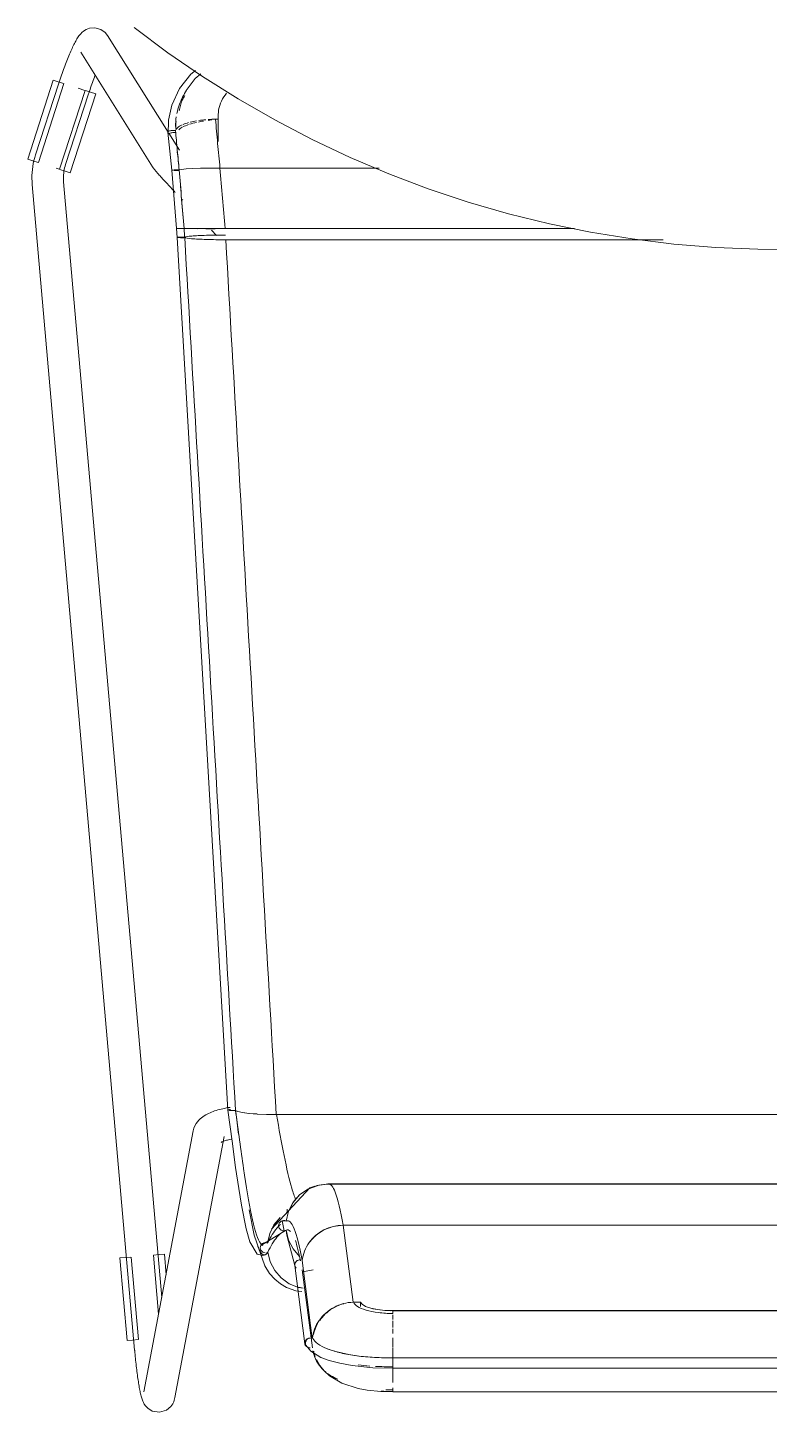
# Model space of a CAD drawing. Header units: millimetres. Extents: x 155927 to 295199, y -4084 to 97293.
# Drawn here: x 159462 to 159744, y 24666 to 25192 of the extents above; entities that cross this region are included whole.
import ezdxf

# ---------------------------------------------------------------- set-up
doc = ezdxf.new("R2010")
doc.units = ezdxf.units.MM
doc.header["$MEASUREMENT"] = 0
doc.layers.add('I-FURN', color=8, linetype='CONTINUOUS', lineweight=9)

msp = doc.modelspace()

# ---------------------------------------------------------------- linework, layer by layer
at = {"layer": 'I-FURN'}
for p, q in [((159481.79, 25189.22), (159481.51, 25188.83)), ((159482.1, 25189.62), (159481.79, 25189.22)), ((159482.47, 25190.05), (159482.1, 25189.62)), ((159482.93, 25190.51), (159482.47, 25190.05)), ((159483.56, 25191.03), (159482.93, 25190.51)), ((159484.48, 25191.6), (159483.56, 25191.03)), ((159485.86, 25192.12), (159484.48, 25191.6)), ((159487.83, 25192.29), (159485.86, 25192.12)), ((159490.06, 25191.71), (159487.83, 25192.29)), ((159491.79, 25190.48), (159490.06, 25191.71)), ((159491.79, 25190.48), (159492.68, 25189.36)), ((159515.72, 25152.6), (159492.68, 25189.36)), ((159502.83, 25192.38), (159515.64, 25182.81)), ((159478.92, 25183.92), (159478.68, 25183.37)), ((159479.16, 25184.44), (159478.92, 25183.92)), ((159479.4, 25184.95), (159479.16, 25184.44)), ((159479.63, 25185.44), (159479.4, 25184.95)), ((159479.86, 25185.92), (159479.63, 25185.44)), ((159480.09, 25186.37), (159479.86, 25185.92)), ((159480.32, 25186.82), (159480.09, 25186.37)), ((159480.55, 25187.24), (159480.32, 25186.82)), ((159480.78, 25187.65), (159480.55, 25187.24)), ((159481.01, 25188.05), (159480.78, 25187.65)), ((159481.26, 25188.44), (159481.01, 25188.05)), ((159481.51, 25188.83), (159481.26, 25188.44)), ((159476.69, 25178.44), (159476.43, 25177.76)), ((159476.94, 25179.11), (159476.69, 25178.44)), ((159477.2, 25179.76), (159476.94, 25179.11)), ((159477.45, 25180.4), (159477.2, 25179.76)), ((159477.7, 25181.02), (159477.45, 25180.4)), ((159477.95, 25181.64), (159477.7, 25181.02)), ((159478.19, 25182.23), (159477.95, 25181.64)), ((159478.44, 25182.81), (159478.19, 25182.23)), ((159478.68, 25183.37), (159478.44, 25182.81)), ((159482.51, 25182.99), (159509.82, 25139.41)), ((159515.64, 25182.81), (159528.83, 25173.75)), ((159474.91, 25173.5), (159474.66, 25172.77)), ((159475.16, 25174.23), (159474.91, 25173.5)), ((159475.42, 25174.95), (159475.16, 25174.23)), ((159475.67, 25175.67), (159475.42, 25174.95)), ((159475.92, 25176.38), (159475.67, 25175.67)), ((159476.18, 25177.07), (159475.92, 25176.38)), ((159476.43, 25177.76), (159476.18, 25177.07)), ((159487.65, 25173.48), (159487.41, 25172.85)), ((159487.88, 25174.1), (159487.65, 25173.48)), ((159524.31, 25174.69), (159519.97, 25169.16)), ((159526.06, 25176.09), (159524.31, 25174.69)), ((159528.12, 25174.76), (159526.04, 25173.02)), ((159528.83, 25173.75), (159542.38, 25165.23)), ((159462.31, 25142.39), (159472, 25172.39)), ((159474.02, 25170.84), (159465.31, 25144.02)), ((159466.36, 25141.08), (159476.04, 25171.09)), ((159472, 25172.39), (159473.95, 25171.76)), ((159473.95, 25171.76), (159475.93, 25171.13)), ((159474.17, 25171.29), (159474.02, 25170.84)), ((159474.42, 25172.03), (159474.17, 25171.29)), ((159474.66, 25172.77), (159474.42, 25172.03)), ((159484.11, 25168.48), (159474.43, 25138.48)), ((159484.02, 25168.51), (159481.54, 25169.31)), ((159484.23, 25168.44), (159486.2, 25167.81)), ((159485.77, 25168.15), (159485.54, 25167.46)), ((159486, 25168.84), (159485.77, 25168.15)), ((159486.24, 25169.52), (159486, 25168.84)), ((159486.2, 25167.81), (159488.16, 25167.18)), ((159486.47, 25170.2), (159486.24, 25169.52)), ((159486.7, 25170.88), (159486.47, 25170.2)), ((159486.94, 25171.54), (159486.7, 25170.88)), ((159487.17, 25172.2), (159486.94, 25171.54)), ((159487.41, 25172.85), (159487.17, 25172.2)), ((159519.97, 25169.16), (159517.07, 25162.85)), ((159522.55, 25168.45), (159520.64, 25164.76)), ((159526.04, 25173.02), (159522.55, 25168.45)), ((159476.72, 25140.31), (159485.44, 25167.13)), ((159478.47, 25137.17), (159488.16, 25167.18)), ((159485.54, 25167.46), (159485.44, 25167.13)), ((159517.07, 25162.85), (159515.86, 25157.2)), ((159542.38, 25165.23), (159556.25, 25157.26)), ((159533.72, 25157.52), (159534.77, 25157.52)), ((159534.71, 25158.76), (159534.71, 25149.01)), ((159517.07, 25138.14), (159515.65, 25152.63)), ((159515.86, 25157.2), (159515.77, 25151.74)), ((159519.99, 25145.78), (159515.95, 25152.22)), ((159556.25, 25157.26), (159570.43, 25149.85)), ((159570.43, 25149.85), (159584.89, 25143.01)), ((159464.27, 25141.76), (159462.31, 25142.39)), ((159466.24, 25141.12), (159464.27, 25141.76)), ((159464.69, 25141.82), (159464.45, 25140.7)), ((159464.98, 25142.93), (159464.69, 25141.82)), ((159465.31, 25144.02), (159464.98, 25142.93)), ((159584.89, 25143.01), (159599.62, 25136.76)), ((159463.99, 25137.31), (159463.93, 25136.17)), ((159464.1, 25138.45), (159463.99, 25137.31)), ((159464.25, 25139.58), (159464.1, 25138.45)), ((159464.45, 25140.7), (159464.25, 25139.58)), ((159474.33, 25138.51), (159473.16, 25138.88)), ((159476.52, 25137.8), (159474.54, 25138.44)), ((159475.92, 25135.74), (159475.96, 25136.4)), ((159475.96, 25136.4), (159476.02, 25137.06)), ((159476.02, 25137.06), (159476.11, 25137.71)), ((159476.11, 25137.71), (159476.22, 25138.37)), ((159476.22, 25138.37), (159476.36, 25139.01)), ((159476.36, 25139.01), (159476.53, 25139.65)), ((159478.47, 25137.17), (159476.52, 25137.8)), ((159476.53, 25139.65), (159476.72, 25140.29)), ((159476.72, 25140.29), (159476.72, 25140.31)), ((159509.82, 25139.41), (159510.03, 25139.08)), ((159510.03, 25139.08), (159510.22, 25138.82)), ((159510.22, 25138.82), (159510.39, 25138.59)), ((159510.39, 25138.59), (159510.57, 25138.37)), ((159510.57, 25138.37), (159510.75, 25138.15)), ((159510.75, 25138.15), (159510.94, 25137.92)), ((159510.94, 25137.92), (159511.14, 25137.68)), ((159511.14, 25137.68), (159511.35, 25137.43)), ((159511.35, 25137.43), (159511.58, 25137.16)), ((159511.58, 25137.16), (159511.82, 25136.88)), ((159511.82, 25136.88), (159512.08, 25136.59)), ((159512.08, 25136.59), (159512.35, 25136.28)), ((159512.35, 25136.28), (159512.64, 25135.95)), ((159517.07, 25138.14), (159517.14, 25138.16)), ((159517.14, 25138.16), (159517.07, 25138.14)), ((159518.9, 25115.94), (159517.07, 25138.14)), ((159517.07, 25138.14), (159517.13, 25138.11)), ((159517.14, 25138.11), (159517.07, 25138.14)), ((159517.13, 25138.11), (159517.32, 25138.09)), ((159517.33, 25138.19), (159517.14, 25138.16)), ((159517.32, 25138.09), (159517.14, 25138.11)), ((159517.32, 25138.09), (159517.61, 25138.07)), ((159517.62, 25138.07), (159517.32, 25138.09)), ((159517.62, 25138.21), (159517.33, 25138.19)), ((159517.33, 25138.19), (159517.63, 25138.21)), ((159518.01, 25138.23), (159517.62, 25138.21)), ((159517.63, 25138.21), (159518.01, 25138.23)), ((159517.99, 25138.05), (159518.45, 25138.04)), ((159518.45, 25138.04), (159518, 25138.05)), ((159518.46, 25138.24), (159518.01, 25138.23)), ((159518.01, 25138.23), (159518.46, 25138.24)), ((159518.45, 25138.04), (159518.94, 25138.04)), ((159518.94, 25138.04), (159518.45, 25138.04)), ((159518.95, 25138.24), (159518.46, 25138.24)), ((159518.46, 25138.24), (159518.96, 25138.24)), ((159518.94, 25138.04), (159519.43, 25138.04)), ((159519.44, 25138.04), (159518.94, 25138.04)), ((159519.45, 25138.24), (159518.95, 25138.24)), ((159518.96, 25138.24), (159519.45, 25138.24)), ((159519.43, 25138.04), (159519.91, 25138.05)), ((159519.91, 25138.05), (159519.44, 25138.04)), ((159519.92, 25138.23), (159519.45, 25138.24)), ((159519.45, 25138.24), (159519.92, 25138.23)), ((159520.81, 25138.43), (159519.92, 25138.23)), ((159519.92, 25138.23), (159520.81, 25138.42)), ((159520.81, 25138.42), (159522.53, 25138.6)), ((159522.55, 25138.6), (159520.81, 25138.43)), ((159522.54, 25138.6), (159524.98, 25138.75)), ((159525.03, 25138.75), (159522.55, 25138.6)), ((159525.02, 25138.75), (159528.06, 25138.87)), ((159528.12, 25138.87), (159525.03, 25138.75)), ((159528.12, 25138.87), (159531.56, 25138.94)), ((159531.56, 25138.94), (159528.12, 25138.87)), ((159535.42, 25138.97), (159531.66, 25138.94)), ((159531.66, 25138.94), (159535.3, 25138.97)), ((159595.97, 25138.97), (159535.42, 25138.97)), ((159535.42, 25138.97), (159595.97, 25138.97)), ((159599.62, 25136.76), (159614.58, 25131.1)), ((159463.93, 25136.17), (159463.92, 25135.03)), ((159463.92, 25135.03), (159463.95, 25133.89)), ((159463.95, 25133.89), (159464.02, 25132.75)), ((159464.02, 25132.75), (159464.03, 25132.7)), ((159464.03, 25132.7), (159502.97, 24689.38)), ((159475.92, 25135.07), (159475.92, 25135.74)), ((159475.93, 25134.41), (159475.92, 25135.07)), ((159475.98, 25133.75), (159475.93, 25134.41)), ((159513.26, 24709.4), (159475.98, 25133.75)), ((159512.64, 25135.95), (159512.94, 25135.62)), ((159512.94, 25135.62), (159513.26, 25135.27)), ((159513.26, 25135.27), (159513.59, 25134.9)), ((159513.59, 25134.9), (159513.93, 25134.53)), ((159513.93, 25134.53), (159514.29, 25134.14)), ((159514.29, 25134.14), (159514.65, 25133.73)), ((159514.65, 25133.73), (159515.04, 25133.32)), ((159515.04, 25133.32), (159515.43, 25132.89)), ((159515.43, 25132.89), (159515.83, 25132.46)), ((159515.83, 25132.46), (159516.24, 25132.01)), ((159516.24, 25132.01), (159516.67, 25131.56)), ((159516.67, 25131.56), (159517.1, 25131.1)), ((159517.1, 25131.1), (159517.54, 25130.63)), ((159614.58, 25131.1), (159629.76, 25126.04)), ((159517.54, 25130.63), (159517.99, 25130.15)), ((159517.99, 25130.15), (159518.44, 25129.67)), ((159520.8, 25127.18), (159521.28, 25126.68)), ((159629.76, 25126.04), (159645.13, 25121.6)), ((159645.13, 25121.6), (159660.66, 25117.77)), ((159518.9, 25115.94), (159519.17, 25112.58)), ((159518.97, 25115.94), (159518.9, 25115.94)), ((159518.9, 25115.94), (159518.97, 25115.94)), ((159518.96, 25115.94), (159518.9, 25115.94)), ((159518.9, 25115.94), (159518.96, 25115.94)), ((159519.15, 25115.94), (159518.96, 25115.94)), ((159518.96, 25115.94), (159519.15, 25115.93)), ((159519.16, 25115.93), (159518.97, 25115.94)), ((159518.97, 25115.94), (159519.15, 25115.94)), ((159519.15, 25115.94), (159519.45, 25115.94)), ((159519.44, 25115.94), (159519.15, 25115.94)), ((159519.15, 25115.93), (159519.45, 25115.93)), ((159519.45, 25115.93), (159519.16, 25115.93)), ((159519.82, 25115.94), (159519.44, 25115.94)), ((159519.45, 25115.94), (159519.83, 25115.94)), ((159519.83, 25115.93), (159519.45, 25115.93)), ((159519.45, 25115.93), (159519.83, 25115.93)), ((159520.28, 25115.95), (159519.82, 25115.94)), ((159519.83, 25115.94), (159520.28, 25115.95)), ((159520.29, 25115.93), (159519.83, 25115.93)), ((159519.83, 25115.93), (159520.28, 25115.93)), ((159520.28, 25115.95), (159520.77, 25115.95)), ((159520.77, 25115.95), (159520.28, 25115.95)), ((159520.28, 25115.93), (159520.77, 25115.93)), ((159520.78, 25115.93), (159520.29, 25115.93)), ((159520.77, 25115.95), (159521.27, 25115.95)), ((159521.26, 25115.95), (159520.77, 25115.95)), ((159520.77, 25115.93), (159521.27, 25115.93)), ((159521.27, 25115.93), (159520.78, 25115.93)), ((159521.74, 25115.94), (159521.26, 25115.95)), ((159521.27, 25115.95), (159521.74, 25115.94)), ((159521.74, 25115.93), (159521.27, 25115.93)), ((159521.27, 25115.93), (159521.74, 25115.93)), ((159521.74, 25115.94), (159522.63, 25115.96)), ((159522.62, 25115.96), (159521.74, 25115.94)), ((159524.37, 25115.97), (159522.62, 25115.96)), ((159522.63, 25115.96), (159524.37, 25115.97)), ((159524.39, 25115.9), (159522.64, 25115.92)), ((159522.64, 25115.92), (159524.39, 25115.9)), ((159524.37, 25115.97), (159526.87, 25115.98)), ((159526.87, 25115.98), (159524.37, 25115.97)), ((159526.89, 25115.89), (159524.39, 25115.9)), ((159524.39, 25115.9), (159526.89, 25115.89)), ((159530.01, 25115.99), (159526.87, 25115.98)), ((159526.88, 25115.98), (159530, 25115.99)), ((159530.01, 25115.99), (159533.57, 25116)), ((159533.57, 25116), (159530.01, 25115.99)), ((159533.57, 25115.88), (159530.01, 25115.88)), ((159530.01, 25115.88), (159533.57, 25115.88)), ((159532.22, 25115.32), (159534.14, 25113.33)), ((159533.57, 25116), (159537.36, 25116)), ((159537.36, 25116), (159533.57, 25116)), ((159537.36, 25116), (159670.19, 25116)), ((159670.19, 25116), (159537.36, 25116)), ((159660.66, 25117.77), (159676.34, 25114.57)), ((159519.24, 25112.61), (159519.17, 25112.58)), ((159538.46, 24780.67), (159519.17, 25112.58)), ((159519.17, 25112.58), (159519.24, 25112.55)), ((159519.43, 25112.63), (159519.24, 25112.61)), ((159519.24, 25112.55), (159519.43, 25112.52)), ((159519.72, 25112.66), (159519.43, 25112.63)), ((159519.43, 25112.52), (159519.72, 25112.5)), ((159520.11, 25112.67), (159519.72, 25112.66)), ((159519.72, 25112.5), (159520.1, 25112.48)), ((159520.1, 25112.48), (159520.55, 25112.47)), ((159520.56, 25112.68), (159520.11, 25112.67)), ((159520.55, 25112.47), (159521.04, 25112.47)), ((159521.05, 25112.69), (159520.56, 25112.68)), ((159521.04, 25112.47), (159521.54, 25112.47)), ((159521.54, 25112.69), (159521.05, 25112.69)), ((159522.01, 25112.68), (159521.54, 25112.69)), ((159521.54, 25112.47), (159522.01, 25112.48)), ((159522.92, 25112.89), (159522.01, 25112.68)), ((159522.01, 25112.48), (159522.9, 25112.27)), ((159522.9, 25112.27), (159524.64, 25112.08)), ((159524.67, 25113.08), (159522.92, 25112.89)), ((159524.64, 25112.08), (159527.15, 25111.91)), ((159527.16, 25113.24), (159524.67, 25113.08)), ((159527.15, 25111.91), (159530.28, 25111.79)), ((159530.28, 25113.37), (159527.16, 25113.24)), ((159533.83, 25113.44), (159530.28, 25113.37)), ((159530.28, 25111.79), (159533.84, 25111.71)), ((159537.52, 25113.47), (159533.83, 25113.44)), ((159533.84, 25111.71), (159537.63, 25111.68)), ((159537.63, 25111.68), (159703.9, 25111.68)), ((159703.9, 25111.68), (159537.63, 25111.68)), ((159676.34, 25114.57), (159692.13, 25111.99)), ((159692.13, 25111.99), (159708.01, 25110.05)), ((159708.01, 25110.05), (159723.96, 25108.75)), ((159723.96, 25108.75), (159739.94, 25108.08)), ((159739.94, 25108.08), (159748.58, 25107.99)), ((159528.37, 24777.75), (159528.91, 24778.15)), ((159528.91, 24778.15), (159529.44, 24778.51)), ((159529.44, 24778.51), (159529.98, 24778.84)), ((159529.98, 24778.84), (159530.52, 24779.13)), ((159530.52, 24779.13), (159531.07, 24779.4)), ((159531.07, 24779.4), (159531.63, 24779.65)), ((159531.63, 24779.65), (159532.2, 24779.88)), ((159532.2, 24779.88), (159532.78, 24780.1)), ((159532.78, 24780.1), (159533.37, 24780.31)), ((159533.37, 24780.31), (159533.98, 24780.5)), ((159533.98, 24780.5), (159534.59, 24780.69)), ((159534.59, 24780.69), (159535.22, 24780.86)), ((159535.22, 24780.86), (159535.87, 24781.02)), ((159535.87, 24781.02), (159536.52, 24781.17)), ((159536.52, 24781.17), (159537.19, 24781.32)), ((159537.19, 24781.32), (159537.87, 24781.45)), ((159537.87, 24781.45), (159538.56, 24781.58)), ((159538.52, 24780.72), (159538.46, 24780.67)), ((159538.46, 24780.67), (159538.52, 24780.72)), ((159538.46, 24780.67), (159540.02, 24768.81)), ((159538.56, 24781.58), (159539.27, 24781.69)), ((159538.7, 24780.77), (159538.99, 24780.82)), ((159539, 24780.82), (159538.71, 24780.77)), ((159539.02, 24780.52), (159538.72, 24780.57)), ((159538.73, 24780.57), (159539.03, 24780.52)), ((159538.99, 24780.82), (159539.37, 24780.85)), ((159539.38, 24780.85), (159539, 24780.82)), ((159539.41, 24780.49), (159539.02, 24780.52)), ((159539.03, 24780.52), (159539.41, 24780.49)), ((159539.41, 24780.49), (159539.87, 24780.47)), ((159539.86, 24780.47), (159539.41, 24780.49)), ((159540.36, 24780.46), (159539.86, 24780.47)), ((159539.87, 24780.47), (159540.36, 24780.46)), ((159540.36, 24780.46), (159540.86, 24780.46)), ((159540.85, 24780.46), (159540.36, 24780.46)), ((159541.33, 24780.48), (159540.85, 24780.46)), ((159540.86, 24780.46), (159541.33, 24780.48)), ((159542.23, 24780.08), (159541.33, 24780.48)), ((159541.33, 24780.48), (159542.23, 24780.08)), ((159543.97, 24779.72), (159542.23, 24780.08)), ((159542.23, 24780.08), (159543.98, 24779.71)), ((159546.44, 24779.4), (159543.98, 24779.71)), ((159543.98, 24779.71), (159546.47, 24779.4)), ((159549.53, 24779.17), (159546.47, 24779.4)), ((159546.47, 24779.4), (159549.57, 24779.16)), ((159553.05, 24779.01), (159549.57, 24779.16)), ((159549.57, 24779.16), (159553.11, 24779.01)), ((159556.8, 24778.95), (159553.11, 24779.01)), ((159553.11, 24779.01), (159556.88, 24778.95)), ((159556.88, 24778.95), (159940.28, 24778.95)), ((159940.28, 24778.95), (159556.88, 24778.95)), ((159525.27, 24772.82), (159525.53, 24773.81)), ((159525.53, 24773.81), (159525.89, 24774.7)), ((159525.89, 24774.7), (159526.33, 24775.5)), ((159526.33, 24775.5), (159526.81, 24776.18)), ((159526.81, 24776.18), (159527.32, 24776.78)), ((159527.32, 24776.78), (159527.84, 24777.3)), ((159527.84, 24777.3), (159528.37, 24777.75)), ((159525.27, 24772.82), (159506.45, 24673.53)), ((159518.24, 24671.3), (159537.06, 24770.59)), ((159535.84, 24768.36), (159535.86, 24768.37)), ((159535.86, 24768.37), (159535.94, 24768.42)), ((159535.94, 24768.42), (159536.02, 24768.46)), ((159536.02, 24768.46), (159536.18, 24768.54)), ((159536.18, 24768.54), (159536.37, 24768.63)), ((159536.37, 24768.63), (159536.6, 24768.72)), ((159536.6, 24768.72), (159536.87, 24768.82)), ((159536.87, 24768.82), (159537.17, 24768.93)), ((159537.17, 24768.93), (159537.51, 24769.04)), ((159537.51, 24769.04), (159537.88, 24769.15)), ((159537.88, 24769.15), (159538.27, 24769.25)), ((159538.27, 24769.25), (159538.69, 24769.36)), ((159538.69, 24769.36), (159539.14, 24769.46)), ((159539.14, 24769.46), (159539.61, 24769.56)), ((159539.61, 24769.56), (159540.1, 24769.66)), ((159540.02, 24768.81), (159541.37, 24758.88)), ((159541.37, 24758.88), (159542.55, 24750.87)), ((159568.51, 24750.43), (159572.97, 24752.16)), ((159572.39, 24751.98), (159568.82, 24750.61)), ((159568.83, 24750.61), (159572.4, 24751.97)), ((159576.18, 24752.45), (159572.39, 24751.98)), ((159572.4, 24751.97), (159576.18, 24752.45)), ((159572.97, 24752.16), (159576.72, 24752.6)), ((159576.18, 24752.45), (159920.97, 24752.45)), ((159920.97, 24752.45), (159576.18, 24752.45)), ((159615.63, 24752.6), (159576.72, 24752.6)), ((159920.43, 24752.6), (159615.63, 24752.6)), ((159542.55, 24750.87), (159543.59, 24744.55)), ((159555.01, 24735.34), (159569.61, 24751.03)), ((159563.18, 24745.56), (159565.69, 24748.44)), ((159565.69, 24748.44), (159563.18, 24745.57)), ((159565.69, 24748.44), (159568.83, 24750.61)), ((159568.82, 24750.61), (159565.69, 24748.44)), ((159569.61, 24751.03), (159571.53, 24751.74)), ((159543.59, 24744.55), (159545.39, 24735.53)), ((159546.57, 24742.76), (159548.47, 24733.09)), ((159561.43, 24742.17), (159560.53, 24738.46)), ((159563.18, 24745.57), (159561.43, 24742.17)), ((159561.43, 24742.17), (159563.18, 24745.56)), ((159555.95, 24737.01), (159554.31, 24733.68)), ((159554.32, 24733.68), (159555.96, 24737.01)), ((159558.35, 24739.84), (159555.95, 24737.01)), ((159555.96, 24737.01), (159558.35, 24739.84)), ((159557.76, 24737.2), (159557.69, 24736.71)), ((159557.69, 24736.71), (159557.76, 24736.21)), ((159557.7, 24736.71), (159557.76, 24737.2)), ((159557.76, 24736.22), (159557.7, 24736.71)), ((159557.76, 24737.2), (159557.95, 24737.66)), ((159557.95, 24737.66), (159557.76, 24737.2)), ((159557.95, 24735.75), (159557.76, 24736.22)), ((159557.76, 24736.21), (159557.95, 24735.75)), ((159557.95, 24737.66), (159558.24, 24738.06)), ((159558.24, 24738.06), (159557.95, 24737.66)), ((159558.62, 24738.38), (159558.24, 24738.06)), ((159558.24, 24738.06), (159558.63, 24738.37)), ((159559.07, 24738.58), (159558.62, 24738.38)), ((159558.63, 24738.37), (159559.08, 24738.57)), ((159558.72, 24738.43), (159561.6, 24738.48)), ((159559.02, 24738.56), (159559.85, 24734.67)), ((159559.57, 24738.66), (159559.07, 24738.58)), ((159559.08, 24738.57), (159559.57, 24738.66)), ((159559.57, 24738.66), (159560.06, 24738.62)), ((159560.06, 24738.62), (159559.57, 24738.66)), ((159560.06, 24738.62), (159560.53, 24738.46)), ((159560.53, 24738.46), (159560.06, 24738.62)), ((159578.45, 24736.38), (159574.9, 24735.06)), ((159582.22, 24736.85), (159578.45, 24736.38)), ((159586.08, 24707.57), (159582.22, 24736.85)), ((159582.22, 24736.85), (159914.93, 24736.85)), ((159914.93, 24736.85), (159582.22, 24736.85)), ((159545.39, 24735.53), (159546.8, 24730.53)), ((159548.47, 24733.09), (159552.46, 24721.38)), ((159550.9, 24729.14), (159560.29, 24734.85)), ((159553.52, 24730.07), (159554.32, 24733.68)), ((159554.31, 24733.68), (159553.52, 24730.07)), ((159558.24, 24735.35), (159557.95, 24735.75)), ((159557.95, 24735.75), (159558.24, 24735.35)), ((159558.63, 24735.04), (159558.24, 24735.35)), ((159558.24, 24735.35), (159558.62, 24735.04)), ((159558.62, 24735.04), (159559.07, 24734.83)), ((159559.08, 24734.84), (159558.63, 24735.04)), ((159559.07, 24734.83), (159559.57, 24734.75)), ((159559.57, 24734.75), (159559.08, 24734.84)), ((159560.06, 24734.79), (159559.57, 24734.75)), ((159559.57, 24734.75), (159560.06, 24734.79)), ((159560.53, 24734.95), (159560.06, 24734.79)), ((159560.06, 24734.79), (159560.53, 24734.95)), ((159560.53, 24734.95), (159561.43, 24731.24)), ((159560.89, 24733.1), (159560.57, 24734.97)), ((159563.86, 24721.49), (159560.89, 24733.1)), ((159561.43, 24731.24), (159563.18, 24727.84)), ((159571.79, 24732.98), (159569.3, 24730.24)), ((159574.9, 24735.06), (159571.79, 24732.98)), ((159510.08, 24725.51), (159512.05, 24703.03)), ((159510.2, 24725.52), (159512.27, 24725.7)), ((159512.27, 24725.7), (159514.31, 24725.88)), ((159515.01, 24717.99), (159514.31, 24725.88)), ((159546.8, 24730.53), (159549.57, 24725.9)), ((159549.57, 24725.9), (159551.75, 24725.37)), ((159550.7, 24728.29), (159550.76, 24728.77)), ((159550.76, 24728.77), (159550.7, 24728.29)), ((159550.78, 24727.8), (159550.7, 24728.29)), ((159550.7, 24728.29), (159550.77, 24727.8)), ((159550.76, 24728.77), (159550.94, 24729.23)), ((159550.94, 24729.23), (159550.76, 24728.77)), ((159550.77, 24727.8), (159550.97, 24727.35)), ((159550.97, 24727.35), (159550.78, 24727.8)), ((159551.23, 24729.64), (159550.94, 24729.23)), ((159550.94, 24729.23), (159551.23, 24729.63)), ((159551.27, 24726.95), (159550.97, 24727.35)), ((159550.97, 24727.35), (159551.27, 24726.95)), ((159551.23, 24729.63), (159551.61, 24729.95)), ((159551.61, 24729.95), (159551.23, 24729.64)), ((159551.66, 24726.65), (159551.27, 24726.95)), ((159551.27, 24726.95), (159551.66, 24726.65)), ((159551.61, 24729.95), (159552.06, 24730.16)), ((159552.06, 24730.16), (159551.61, 24729.95)), ((159552.11, 24726.45), (159551.66, 24726.65)), ((159551.66, 24726.65), (159552.11, 24726.45)), ((159551.75, 24725.37), (159552.67, 24725.66)), ((159552.06, 24730.16), (159552.55, 24730.25)), ((159552.55, 24730.25), (159552.06, 24730.16)), ((159552.61, 24726.38), (159552.11, 24726.45)), ((159552.11, 24726.45), (159552.61, 24726.37)), ((159552.55, 24730.25), (159553.05, 24730.22)), ((159553.05, 24730.22), (159552.55, 24730.25)), ((159553.05, 24730.22), (159553.52, 24730.07)), ((159553.52, 24730.07), (159553.05, 24730.22)), ((159553.57, 24726.58), (159553.1, 24726.42)), ((159553.1, 24726.42), (159553.57, 24726.58)), ((159553.57, 24726.58), (159554.48, 24722.95)), ((159563.18, 24727.84), (159565.69, 24724.97)), ((159497.4, 24724.4), (159499.44, 24724.58)), ((159500.16, 24692.99), (159497.4, 24724.4)), ((159499.44, 24724.58), (159501.51, 24724.76)), ((159504.39, 24693.36), (159501.63, 24724.77)), ((159552.46, 24721.38), (159554.27, 24718.55)), ((159554.48, 24722.95), (159556.22, 24719.63)), ((159563.9, 24722.27), (159563.83, 24721.8)), ((159563.83, 24721.8), (159563.9, 24721.33)), ((159567.7, 24691.79), (159563.84, 24721.57)), ((159564.09, 24722.71), (159563.9, 24722.27)), ((159563.9, 24721.33), (159564.08, 24720.89)), ((159564.08, 24720.89), (159564.38, 24720.51)), ((159564.38, 24723.1), (159564.09, 24722.71)), ((159564.76, 24723.4), (159564.38, 24723.1)), ((159565.21, 24723.59), (159564.76, 24723.4)), ((159565.71, 24723.67), (159565.21, 24723.59)), ((159566.2, 24723.63), (159565.71, 24723.67)), ((159566.67, 24723.48), (159570.52, 24693.77)), ((159554.27, 24718.55), (159556.27, 24716.31)), ((159556.22, 24719.63), (159558.7, 24716.81)), ((159556.27, 24716.31), (159558.44, 24714.53)), ((159558.7, 24716.81), (159561.78, 24714.63)), ((159570.54, 24690.23), (159566.69, 24719.93)), ((159566.82, 24719.15), (159570.84, 24719.94)), ((159558.44, 24714.53), (159560.71, 24713.19)), ((159560.71, 24713.19), (159564.31, 24711.9)), ((159561.78, 24714.63), (159565.3, 24713.23)), ((159564.31, 24711.9), (159566.57, 24711.6)), ((159567.04, 24712.87), (159565.3, 24713.24)), ((159565.3, 24713.23), (159567.04, 24712.86)), ((159588.8, 24707.64), (159586.08, 24707.57)), ((159588.8, 24707.64), (159588.8, 24705.98)), ((159589.44, 24706.78), (159588.8, 24707.64)), ((159590.79, 24705.99), (159589.44, 24706.78)), ((159592.77, 24705.32), (159590.79, 24705.99)), ((159595.26, 24704.81), (159592.77, 24705.32)), ((159598.11, 24704.49), (159595.26, 24704.81)), ((159601.15, 24704.38), (159598.11, 24704.49)), ((159896, 24704.38), (159601.15, 24704.38)), ((159601.15, 24704.33), (159896, 24704.33)), ((159601.15, 24701.06), (159601.15, 24702.8)), ((159601.15, 24698.01), (159601.15, 24700.47)), ((159569.77, 24696.2), (159570.08, 24693.76)), ((159601.15, 24695.65), (159601.15, 24697.49)), ((159601.15, 24690.46), (159601.15, 24694.02)), ((159502.2, 24693.17), (159500.16, 24692.99)), ((159504.27, 24693.35), (159502.2, 24693.17)), ((159502.99, 24689.22), (159502.97, 24689.38)), ((159503.06, 24688.47), (159502.99, 24689.22)), ((159568.06, 24691.29), (159569.95, 24688.91)), ((159569.95, 24688.91), (159573.78, 24686.61)), ((159576.48, 24689.75), (159579.92, 24688.66)), ((159579.92, 24688.66), (159584.35, 24687.69)), ((159601.15, 24690.27), (159601.15, 24686.46)), ((159601.15, 24686.46), (159601.15, 24690.27)), ((159503.13, 24687.72), (159503.06, 24688.47)), ((159503.2, 24686.97), (159503.13, 24687.72)), ((159503.27, 24686.23), (159503.2, 24686.97)), ((159503.35, 24685.49), (159503.27, 24686.23)), ((159503.43, 24684.76), (159503.35, 24685.49)), ((159503.51, 24684.03), (159503.43, 24684.76)), ((159503.59, 24683.31), (159503.51, 24684.03)), ((159503.67, 24682.6), (159503.59, 24683.31)), ((159572.08, 24685.8), (159573.41, 24683.53)), ((159573.41, 24683.53), (159575.08, 24681.46)), ((159573.78, 24686.61), (159576.95, 24685.42)), ((159576.95, 24685.42), (159580.99, 24684.34)), ((159580.99, 24684.34), (159585.7, 24683.47)), ((159584.35, 24687.69), (159588.36, 24687.1)), ((159585.7, 24683.47), (159593.59, 24682.67)), ((159588.36, 24687.1), (159594.93, 24686.56)), ((159594.93, 24686.56), (159601.15, 24686.48)), ((159896, 24686.48), (159601.15, 24686.48)), ((159601.15, 24682.52), (159601.15, 24686.37)), ((159601.15, 24686.37), (159601.15, 24686.15)), ((159601.15, 24686.15), (159601.15, 24685.82)), ((159601.15, 24685.82), (159601.15, 24685.4)), ((159601.15, 24685.4), (159601.15, 24684.93)), ((159601.15, 24684.93), (159601.15, 24684.43)), ((159601.15, 24684.43), (159601.15, 24683.94)), ((159601.15, 24683.94), (159601.15, 24683.48)), ((159601.15, 24683.48), (159601.15, 24683.09)), ((159503.76, 24681.9), (159503.67, 24682.6)), ((159503.84, 24681.22), (159503.76, 24681.9)), ((159503.93, 24680.54), (159503.84, 24681.22)), ((159504.02, 24679.88), (159503.93, 24680.54)), ((159504.1, 24679.23), (159504.02, 24679.88)), ((159504.19, 24678.59), (159504.1, 24679.23)), ((159504.29, 24677.97), (159504.19, 24678.59)), ((159575.08, 24681.46), (159577.06, 24679.63)), ((159577.06, 24679.63), (159581.78, 24676.76)), ((159593.59, 24682.67), (159601.15, 24682.52)), ((159601.15, 24683.09), (159601.15, 24682.79)), ((159601.15, 24682.79), (159601.15, 24682.59)), ((159601.15, 24679.75), (159601.15, 24682.77)), ((159601.15, 24682.76), (159601.15, 24680.82)), ((159601.15, 24682.59), (159601.15, 24682.52)), ((159601.15, 24682.52), (159896, 24682.52)), ((159601.15, 24677), (159601.15, 24679.58)), ((159504.38, 24677.37), (159504.29, 24677.97)), ((159504.47, 24676.79), (159504.38, 24677.37)), ((159504.56, 24676.22), (159504.47, 24676.79)), ((159504.65, 24675.67), (159504.56, 24676.22)), ((159504.75, 24675.13), (159504.65, 24675.67)), ((159504.84, 24674.62), (159504.75, 24675.13)), ((159504.94, 24674.12), (159504.84, 24674.62)), ((159505.03, 24673.65), (159504.94, 24674.12)), ((159505.13, 24673.19), (159505.03, 24673.65)), ((159505.23, 24672.74), (159505.13, 24673.19)), ((159581.78, 24676.76), (159587.93, 24674.74)), ((159587.93, 24674.74), (159591.42, 24674.08)), ((159591.42, 24674.08), (159596.63, 24673.57)), ((159596.63, 24673.57), (159601.15, 24673.48)), ((159601.15, 24673.5), (159601.15, 24674.98)), ((159601.15, 24673.65), (159601.15, 24673.48)), ((159601.15, 24673.48), (159896, 24673.48)), ((159505.33, 24672.32), (159505.23, 24672.74)), ((159505.43, 24671.9), (159505.33, 24672.32)), ((159505.54, 24671.5), (159505.43, 24671.9)), ((159505.65, 24671.1), (159505.54, 24671.5)), ((159505.78, 24670.71), (159505.65, 24671.1)), ((159505.92, 24670.3), (159505.78, 24670.71)), ((159506.09, 24669.88), (159505.92, 24670.3)), ((159506.31, 24669.4), (159506.09, 24669.88)), ((159506.61, 24668.84), (159506.31, 24669.4)), ((159507.09, 24668.14), (159506.61, 24668.84)), ((159507.94, 24667.23), (159507.09, 24668.14)), ((159515.11, 24666.54), (159516.68, 24667.86)), ((159516.68, 24667.86), (159517.43, 24668.94)), ((159517.43, 24668.94), (159517.81, 24669.75)), ((159517.81, 24669.75), (159518.02, 24670.37)), ((159518.02, 24670.37), (159518.16, 24670.88)), ((159518.16, 24670.88), (159518.24, 24671.3)), ((159509.6, 24666.19), (159507.94, 24667.23)), ((159512.36, 24665.71), (159509.6, 24666.19)), ((159515.11, 24666.54), (159512.36, 24665.71))]:
    msp.add_line(p, q, dxfattribs=at)
for centre, major_axis, ratio, start_param, end_param in [((159582.35, 24721.78), (15.78, 0), 0.955139, 1.579038, 2.545717), ((159582.35, 24721.78), (15.78, 0), 0.955139, 2.787556, 3.029056), ((159582.35, 24721.78), (15.78, 0), 0.955139, 2.545839, 2.787386), ((159565.79, 24721.8), (1.96, 0), 0.955139, 1.359855, 3.903556), ((159601.15, 24689.23), (0, 15.75), 0.000004, 0.290246, 0.472486), ((159601.15, 24677.76), (12.4, 0), 0.287441, 4.492176, 4.712389)]:
    msp.add_ellipse(centre, major_axis=major_axis, ratio=ratio, start_param=start_param, end_param=end_param, dxfattribs=at)
for points, knots in [([(159519.06, 25159.76), (159519.5, 25161.88), (159520.51, 25164.96), (159522.15, 25167.72), (159522.73, 25168.59)], [0.1763318, 0.1763318, 0.1763318, 0.1763318, 0.3333333, 0.408557, 0.408557, 0.408557, 0.408557]), ([(159522.01, 25166.53), (159521.68, 25165.94), (159520.65, 25164.09), (159520.16, 25162.11), (159519.93, 25160.73)], [0.6175454, 0.6175454, 0.6175454, 0.6175454, 0.6666667, 0.7702374, 0.7702374, 0.7702374, 0.7702374]), ([(159534.77, 25157.52), (159534.55, 25159.91), (159535.18, 25163.51), (159537.11, 25166.51), (159537.88, 25167.41)], [0, 0, 0, 0, 0.3333333, 0.5, 0.5, 0.5, 0.5]), ([(159515.7, 25152.78), (159515.71, 25152.8), (159515.76, 25152.85), (159515.86, 25152.92), (159516.06, 25153.02), (159516.38, 25153.13), (159516.77, 25153.2), (159517.13, 25153.23), (159517.5, 25153.25), (159517.95, 25153.25), (159518.31, 25153.21), (159518.48, 25153.19)], [0.5555556, 0.5555556, 0.5555556, 0.5555556, 0.5833333, 0.6180556, 0.6527778, 0.7222222, 0.7916667, 0.8263889, 0.8611111, 0.9305556, 1, 1, 1, 1]), ([(159518.59, 25152.45), (159518.36, 25152.46), (159517.88, 25152.46), (159517.12, 25152.37), (159516.46, 25152.22), (159516.02, 25152.04), (159515.87, 25151.93), (159515.83, 25151.88)], [-1, -1, -1, -1, -0.90625, -0.8125, -0.71875, -0.625, -0.5625, -0.5625, -0.5625, -0.5625]), ([(159520.42, 25131.94), (159520.55, 25130.29), (159520.99, 25124.96), (159521.44, 25119.62), (159521.74, 25115.93)], [0.2766114, 0.2766114, 0.2766114, 0.2766114, 0.5, 1, 1, 1, 1]), ([(159519.17, 25112.58), (159519.17, 25112.6), (159519.31, 25112.63), (159519.7, 25112.66), (159520.09, 25112.67), (159520.55, 25112.69), (159521.04, 25112.69), (159521.55, 25112.69), (159521.86, 25112.68), (159522.01, 25112.68)], [-0.5, -0.5, -0.5, -0.5, -0.375, -0.3125, -0.25, -0.1875, -0.125, -0.0625, 0, 0, 0, 0]), ([(159522.01, 25112.48), (159521.78, 25112.47), (159521.29, 25112.47), (159520.66, 25112.47), (159520.2, 25112.48), (159519.78, 25112.5), (159519.33, 25112.53), (159519.17, 25112.56), (159519.17, 25112.58)], [-1, -1, -1, -1, -0.90625, -0.8125, -0.765625, -0.71875, -0.625, -0.501507, -0.501507, -0.501507, -0.501507]), ([(159522.01, 25112.68), (159522.3, 25112.82), (159523.7, 25113.03), (159527.05, 25113.25), (159530.2, 25113.37), (159533.76, 25113.45), (159536.27, 25113.47), (159537.52, 25113.47)], [-1, -1, -1, -1, -0.6666667, -0.5, -0.3333333, -0.1666667, -0.003964, -0.003964, -0.003964, -0.003964]), ([(159537.63, 25111.68), (159536.35, 25111.68), (159533.8, 25111.7), (159530.2, 25111.78), (159527.03, 25111.91), (159523.67, 25112.13), (159522.28, 25112.33), (159522.01, 25112.48)], [-1, -1, -1, -1, -0.833333, -0.666667, -0.5, -0.333333, 0, 0, 0, 0]), ([(159551.69, 24729.19), (159551.29, 24729.38), (159549.87, 24730.98), (159547.43, 24739.28), (159544.38, 24757.72), (159542.34, 24772.93), (159541.33, 24780.48)], [0.1500589, 0.1500589, 0.1500589, 0.1500589, 0.25, 0.5, 0.75, 1, 1, 1, 1]), ([(159564.18, 24746.68), (159563.69, 24747.83), (159562.23, 24752.07), (159559.8, 24762.78), (159557.85, 24773.56), (159556.88, 24778.95)], [0.375, 0.375, 0.375, 0.375, 0.5, 0.75, 1, 1, 1, 1]), ([(159582.22, 24736.85), (159581.21, 24742.58), (159579.38, 24750.22), (159577.55, 24752.6), (159576.72, 24752.6)], [0, 0, 0, 0, 0.5, 0.9107153, 0.9107153, 0.9107153, 0.9107153]), ([(159558.4, 24737.2), (159557.95, 24736.81), (159556.32, 24735.13), (159554.69, 24732.48), (159553.52, 24730.07)], [0.3036932, 0.3036932, 0.3036932, 0.3036932, 0.5, 1, 1, 1, 1]), ([(159559.85, 24734.67), (159558.92, 24734.2), (159556.83, 24732.41), (159554.73, 24728.98), (159553.57, 24726.58)], [0.0974617, 0.0974617, 0.0974617, 0.0974617, 0.5, 1, 1, 1, 1]), ([(159553.57, 24726.58), (159552.55, 24725.03), (159551.29, 24725.25), (159550.04, 24728.16), (159549.8, 24728.79)], [0, 0, 0, 0, 0.25, 0.3070827, 0.3070827, 0.3070827, 0.3070827]), ([(159569.66, 24693.95), (159569.52, 24693.95), (159569.3, 24693.92), (159569.01, 24693.84), (159568.74, 24693.73), (159568.42, 24693.53), (159568.1, 24693.22), (159567.87, 24692.86), (159567.73, 24692.5), (159567.69, 24692.19), (159567.68, 24691.91), (159567.72, 24691.65), (159567.79, 24691.4), (159567.9, 24691.15), (159568.09, 24690.85), (159568.42, 24690.54), (159568.82, 24690.33), (159569.17, 24690.23), (159569.43, 24690.19), (159569.59, 24690.18), (159569.66, 24690.18)], [0.1111111, 0.1111111, 0.1111111, 0.1111111, 0.1666667, 0.1944444, 0.2222222, 0.2777778, 0.3333333, 0.3888889, 0.4444444, 0.4791667, 0.5138889, 0.5486111, 0.5833333, 0.6180556, 0.6527778, 0.7222222, 0.7916667, 0.8263889, 0.8611111, 0.8888889, 0.8888889, 0.8888889, 0.8888889]), ([(159569.76, 24690.21), (159569.59, 24690.21), (159569.3, 24690.25), (159568.92, 24690.39), (159568.5, 24690.65), (159568.05, 24691.17), (159567.8, 24692.03), (159568.03, 24692.82), (159568.42, 24693.36), (159568.8, 24693.67), (159569.11, 24693.81), (159569.27, 24693.86)], [-0.875, -0.875, -0.875, -0.875, -0.8125, -0.765625, -0.71875, -0.625, -0.5, -0.375, -0.3125, -0.25, -0.1875, -0.1875, -0.1875, -0.1875]), ([(159570.75, 24689.03), (159570.91, 24688.29), (159571.47, 24686.41), (159573.02, 24683.58), (159574.69, 24681.75), (159575.65, 24680.98)], [0.0634811, 0.0634811, 0.0634811, 0.0634811, 0.1666667, 0.3333333, 0.5, 0.5, 0.5, 0.5]), ([(159601.15, 24686.46), (159598.8, 24686.41), (159594.15, 24686.48), (159587.31, 24687.12), (159581.2, 24688.2), (159577.98, 24689.22), (159576.49, 24689.75)], [0.0000052, 0.0000052, 0.0000052, 0.0000052, 0.1666667, 0.3333333, 0.5, 0.6602535, 0.6602535, 0.6602535, 0.6602535]), ([(159576.45, 24680.35), (159577.17, 24679.82), (159578.43, 24679.11), (159579.76, 24678.48), (159580.27, 24678.28)], [0.5455526, 0.5455526, 0.5455526, 0.5455526, 0.6666667, 0.739481, 0.739481, 0.739481, 0.739481])]:
    msp.add_open_spline(points, degree=3, knots=knots, dxfattribs=at)
for points in [[(159537.75, 25167.26), (159537.79, 25167.31), (159537.84, 25167.36), (159537.88, 25167.41)], [(159518.52, 25154.72), (159518.53, 25155.98), (159518.63, 25157.24), (159518.81, 25158.48)], [(159527.36, 25157.05), (159528.22, 25157.18), (159529.09, 25157.29), (159530, 25157.35)], [(159532.31, 25157.29), (159531.83, 25157.23), (159531.36, 25157.17), (159530.9, 25157.1)], [(159530.94, 25157.42), (159531.85, 25157.48), (159532.77, 25157.51), (159533.72, 25157.52)], [(159535.42, 25138.97), (159535.11, 25142.1), (159534.52, 25148.35), (159533.98, 25154.49), (159533.72, 25157.52)], [(159534.77, 25157.52), (159534.72, 25158.03), (159534.7, 25158.54), (159534.71, 25159.04)], [(159518.48, 25153.19), (159518.63, 25153.58), (159519.19, 25154.33), (159520.34, 25155.03), (159521.03, 25155.35)], [(159519.92, 25138.23), (159519.68, 25140.76), (159519.2, 25145.79), (159518.72, 25150.74), (159518.48, 25153.19)], [(159518.71, 25156.7), (159518.6, 25155.81), (159518.59, 25154.91), (159518.59, 25154.01)], [(159521.07, 25154.5), (159520.43, 25154.19), (159520.04, 25153.87), (159519.71, 25153.55)], [(159523.49, 25155.46), (159522.68, 25155.19), (159521.87, 25154.91), (159521.31, 25154.61)], [(159521.48, 25155.55), (159522.07, 25155.8), (159522.73, 25156.04), (159523.47, 25156.24)], [(159526.53, 25156.31), (159525.61, 25156.09), (159524.67, 25155.86), (159523.82, 25155.61)], [(159524.14, 25156.42), (159524.88, 25156.61), (159525.68, 25156.77), (159526.52, 25156.92)], [(159529.2, 25156.84), (159528.51, 25156.72), (159527.86, 25156.59), (159527.19, 25156.45)], [(159519.89, 25138.23), (159519.66, 25140.54), (159519.43, 25142.86), (159519.2, 25145.13)], [(159519.92, 25138.23), (159520.22, 25134.52), (159520.83, 25127.1), (159521.43, 25119.66), (159521.74, 25115.94)], [(159536.33, 25127.49), (159535.99, 25131.32), (159535.64, 25135.15), (159535.3, 25138.97)], [(159537.36, 25116), (159537.02, 25119.83), (159536.67, 25123.67), (159536.33, 25127.49)], [(159522.01, 25112.48), (159521.96, 25113.06), (159521.87, 25114.21), (159521.78, 25115.37), (159521.74, 25115.94)], [(159522.01, 25112.68), (159521.97, 25113.22), (159521.88, 25114.3), (159521.79, 25115.39), (159521.74, 25115.93)], [(159522.01, 25112.48), (159525.23, 25057.07), (159531.67, 24946.31), (159538.11, 24835.72), (159541.33, 24780.48)], [(159547.21, 24945.19), (159544.02, 25000.65), (159540.82, 25056.16), (159537.63, 25111.68)], [(159556.8, 24778.95), (159553.6, 24834.31), (159550.41, 24889.73), (159547.21, 24945.19)], [(159542.53, 24771.12), (159542.13, 24774.21), (159541.74, 24777.34), (159541.34, 24780.47)], [(159576.72, 24752.6), (159576.54, 24752.6), (159576.36, 24752.55), (159576.18, 24752.45)], [(159561.09, 24741.52), (159561.04, 24741.98), (159560.98, 24742.45), (159560.93, 24742.92)], [(159566.67, 24723.48), (159565.65, 24728.98), (159563.6, 24737.04), (159561.56, 24739.01), (159560.53, 24738.46)], [(159562.17, 24734.53), (159561.62, 24735.1), (159561.08, 24735.24), (159560.53, 24734.95)], [(159566.05, 24723.26), (159565.39, 24726.39), (159564.73, 24729.31), (159564.07, 24731.03)], [(159586.08, 24707.57), (159584.79, 24707.53), (159582.29, 24707.18), (159578.69, 24705.76), (159575.54, 24703.57), (159573.01, 24700.73), (159571.25, 24697.39), (159570.67, 24695.02), (159570.52, 24693.77)], [(159575.87, 24703.46), (159576.81, 24704.3), (159578.92, 24705.72), (159581.3, 24706.78), (159582.55, 24707.02)], [(159601.15, 24703.26), (159599.26, 24703.29), (159595.52, 24703.55), (159590.72, 24704.51), (159587.4, 24705.91), (159586.46, 24707), (159586.33, 24707.56)], [(159592.77, 24705.27), (159594.83, 24704.73), (159597.54, 24704.44), (159600.31, 24704.35)], [(159570.98, 24695.29), (159571.29, 24696.68), (159571.79, 24698.05), (159572.49, 24699.3)], [(159573.35, 24700.65), (159573.92, 24701.46), (159574.57, 24702.2), (159575.3, 24702.87)], [(159576.31, 24689.81), (159574.85, 24690.39), (159572.38, 24691.65), (159571.07, 24693.06), (159570.72, 24693.78)], [(159571.6, 24686.89), (159571.35, 24687.55), (159571.19, 24688.23), (159571.04, 24688.91)], [(159592.34, 24683.3), (159590.87, 24683.41), (159589.41, 24683.55), (159588, 24683.73)], [(159601.15, 24683.06), (159598.93, 24683.02), (159596.73, 24683.05), (159594.55, 24683.16)], [(159601.15, 24673.58), (159599.57, 24673.57), (159598.07, 24673.65), (159596.64, 24673.78)]]:
    msp.add_open_spline(points, degree=3, dxfattribs=at)

doc.saveas('drawing.dxf')
